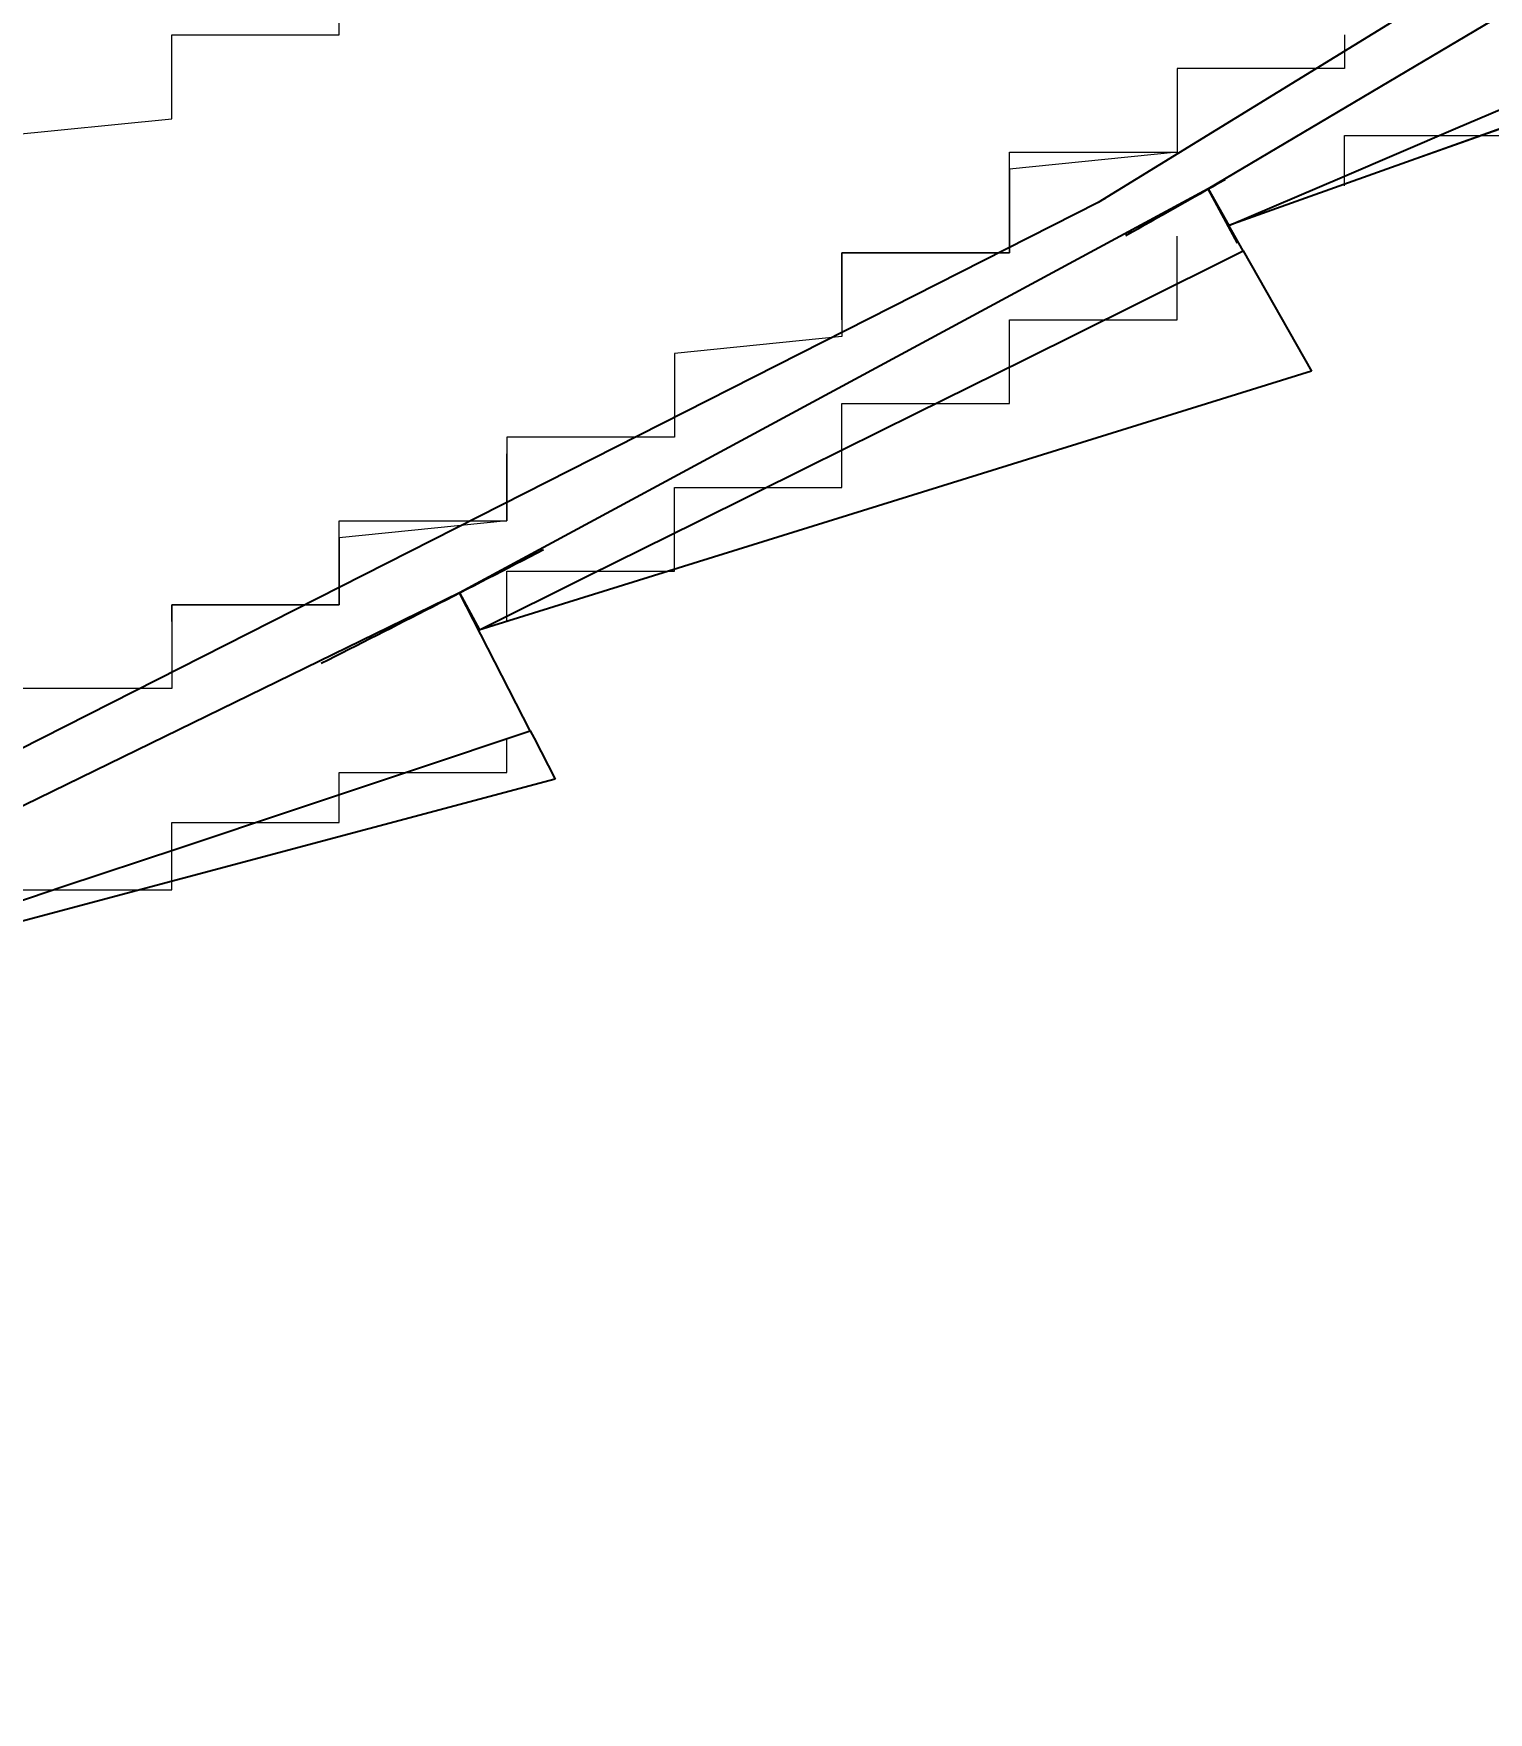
# Model space of a CAD drawing. Header units: millimetres. Extents: x -174040 to 151923, y -227569 to 142020.
# Drawn here: x -114661 to -113793, y -1442 to -440 of the extents above; entities that cross this region are included whole.
import ezdxf

# ---------------------------------------------------------------- set-up
doc = ezdxf.new("R2010")
doc.units = ezdxf.units.MM
doc.header["$LTSCALE"] = 5
doc.linetypes.add('E-RG-1F$0$$0$DOTE', pattern=[2.42, 2, -0.2, 0.02, -0.2])
for name, color, linetype in [('00外装饰面', 21, 'Continuous'), ('A—楼梯、电梯、栏杆', 50, 'Continuous'), ('A—轴线、尺寸', 1, 'Continuous'), ('E1-RI-3F$0$J-DOTE轴线', 1, 'Continuous'), ('轴线100', 1, 'Continuous')]:
    doc.layers.add(name, color=color, linetype=linetype)
for name, color, linetype, lineweight in [('E1-RI-3F$0$A-GENM', 6, 'Continuous', 9), ('E1-RI-3F$0$A-GLAZ', 6, 'Continuous', 5), ('E1-RI-3F$0$A-GLAZ-CWMG', 3, 'Continuous', 5)]:
    doc.layers.add(name, color=color, linetype=linetype, lineweight=lineweight)
doc.styles.add('ARIAL', font='arial.ttf')
doc.dimstyles.new('200', dxfattribs={"dimscale": 200, "dimtxt": 2.5, "dimasz": 2, "dimexe": 1, "dimexo": 1, "dimgap": 0.8, "dimtad": 1, "dimdec": 0, "dimdsep": 46, "dimtxsty": 'ARIAL', "dimblk1": 'ARCHTICK', "dimblk2": 'ARCHTICK', "dimsah": 1, "dimcen": -0.9, "dimdle": 1, "dimclrd": 256, "dimclre": 256, "dimclrt": 40, "dimaunit": 1, "dimadec": 0, "dimazin": 0, "dimtfac": 0.35, "dimtdec": 0, "dimtix": 1, "dimtmove": 2, "dimatfit": 3, "dimldrblk": 'ARCHTICK', "dimfxl": 0, "dimtvp": 0.8, "dimtolj": 1, "dimtzin": 0, "dimarcsym": 0})

# ---------------------------------------------------------------- blocks, each defined once
blk = doc.blocks.new('_ArchTick')
at = {"color": 0, "linetype": 'ByBlock', "const_width": 0.15}
blk.add_lwpolyline([(-0.5, -0.5), (0.5, 0.5)], dxfattribs=at)
blk = doc.blocks.new('*D205')
at = {"layer": 'A—轴线、尺寸', "linetype": 'ByBlock', "lineweight": -2}
for p, q in [((-113662.2, 3512.5), (-111806.5, -5253.4)), ((-120663.7, 2786.6), (-118654.8, -6703.1)), ((-111652.3, -5016.3), (-116518.8, -6046.5)), ((-118891.9, -6548.8), (-118287, -6420.8))]:
    blk.add_line(p, q, dxfattribs=at)
at = {"layer": 'Defpoints', "color": 0, "linetype": 'ByBlock'}
for p in [(-113703.6, 3708.2), (-120705.1, 2982.3), (-111848, -5057.7)]:
    blk.add_point(p, dxfattribs=at)
at = {"layer": 'A—轴线、尺寸', "linetype": 'ByBlock', "lineweight": -2, "xscale": 400, "yscale": 400, "zscale": 400}
for p, rotation in [((-111848, -5057.7), 11.95264845949663), ((-118696.2, -6507.4), 191.9526484594966)]:
    blk.add_blockref('_ArchTick', p, dxfattribs=dict(at, rotation=rotation))
at = {"layer": 'A—轴线、尺寸', "color": 40, "linetype": 'ByBlock', "insert": (-117456, -5983), "char_height": 500, "attachment_point": 5, "rotation": 11.9526, "style": 'ARIAL'}
blk.add_mtext('\\A1;7000', dxfattribs=at)
blk = doc.blocks.new('*D250')
at = {"layer": 'A—轴线、尺寸', "linetype": 'ByBlock', "lineweight": -2}
for p, q in [((-113765.8, 4001.7), (-111599.4, -6231.7)), ((-141374.1, -779.9), (-138992.4, -12030.6)), ((-139229.5, -11876.3), (-111445.2, -5994.6))]:
    blk.add_line(p, q, dxfattribs=at)
at = {"layer": 'Defpoints', "color": 0, "linetype": 'ByBlock'}
for p in [(-113807.2, 4197.4), (-141415.5, -584.2), (-111640.9, -6036)]:
    blk.add_point(p, dxfattribs=at)
at = {"layer": 'A—轴线、尺寸', "linetype": 'ByBlock', "lineweight": -2, "xscale": 400, "yscale": 400, "zscale": 400}
for p, rotation in [((-111640.9, -6036), 11.95264845949663), ((-139033.8, -11834.9), 191.9526484594966)]:
    blk.add_blockref('_ArchTick', p, dxfattribs=dict(at, rotation=rotation))
at = {"layer": 'A—轴线、尺寸', "color": 40, "linetype": 'ByBlock', "insert": (-125423.3, -8529.2), "char_height": 500, "attachment_point": 5, "rotation": 11.9526, "style": 'ARIAL'}
blk.add_mtext('\\A1;28000', dxfattribs=at)
blk = doc.blocks.new('A$C1C9D1350')
at = {"layer": '轴线100', "linetype": 'E-RG-1F$0$$0$DOTE'}
blk.add_arc((-185606.9, -484410.1), 487500, 90.131059, 98.027565, dxfattribs=at)

msp = doc.modelspace()

# ---------------------------------------------------------------- linework, layer by layer
at = {"layer": '00外装饰面', "linetype": 'ByBlock', "ltscale": 5}
msp.add_lwpolyline([(-134258.8, -2040.1), (-134130.3, -2646.9, -0.034352), (-67514.1, 2263.8), (-67252.4, 5211.2)], format="xyb", dxfattribs=at)
at = {"layer": 'A—楼梯、电梯、栏杆'}
for p, q in [((-113523.5, -274.2), (-113960.1, -533.2)), ((-113457.5, -380.4), (-113947.8, -555)), ((-113459.8, -381.7), (-113839, -516.3)), ((-113807.1, -406.9), (-114025.7, -541.2)), ((-113812.6, -497.2), (-113745, -468.3)), ((-113880.2, -526.1), (-113812.6, -497.2)), ((-113947.8, -555), (-113880.2, -526.1)), ((-113960.1, -533.2), (-114406.9, -774.2)), ((-113960.1, -533.2), (-114406.9, -774.2)), ((-113960.1, -533.2), (-113947.8, -555)), ((-113939.2, -570.2), (-113960.1, -533.2)), ((-113942.7, -565.5), (-113960.1, -533.2)), ((-114025.7, -541.2, 0), (-114922.3, -996, 0)), ((-113939.2, -570.2), (-113898.5, -642)), ((-113898.5, -642), (-114395.5, -796.4)), ((-114406.9, -774.2), (-114863.3, -996.6)), ((-114364.7, -856.5), (-114406.9, -774.2)), ((-114406.9, -774.2), (-114395.5, -796.4)), ((-114406.9, -774.2), (-114395.1, -796.2)), ((-114434.4, -879.8), (-114364.7, -856.5)), ((-114364.7, -856.5), (-114362.4, -861)), ((-114362.4, -861), (-114349.9, -885.4)), ((-114504.2, -903), (-114434.4, -879.8)), ((-114349.9, -885.4), (-114852.8, -1019.3)), ((-114573.9, -926.3), (-114504.2, -903)), ((-114643.6, -949.5), (-114573.9, -926.3)), ((-114713.3, -972.8), (-114643.6, -949.5))]:
    msp.add_line(p, q, dxfattribs=at)
msp.add_lwpolyline([(-114395.5, -796.4), (-114330.3, -764.1), (-114265.1, -731.8), (-114199.9, -699.5), (-114134.8, -667.2), (-114069.6, -634.9), (-114004.4, -602.5), (-113939.2, -570.2)], dxfattribs=at)
for start, end in [(299.24901, 299.56318), (296.73387, 297.4226)]:
    msp.add_arc((-120064.7, 10252.4), 12393.4, start, end, dxfattribs=at)
at = {"layer": 'E1-RI-3F$0$A-GENM'}
msp.add_line((-114378.7, -761.3), (-114378.7, -761.3), dxfattribs=at)
msp.add_line((-114378.7, -761.3), (-114378.7, -761.3), dxfattribs=at)
msp.add_line((-114378.7, -761.3), (-114378.7, -761.3), dxfattribs=at)
at = {"layer": 'E1-RI-3F$0$A-GLAZ', "color": 8}
for p, q in [((-114478.7, -441.3), (-114478.7, -431.3)), ((-114578.7, -451.3), (-114578.7, -441.3)), ((-114578.7, -441.3), (-114478.7, -441.3)), ((-113878.7, -441.3), (-113878.7, -441.3)), ((-113878.7, -441.3), (-113878.7, -451.3)), ((-114578.7, -461.3), (-114578.7, -451.3)), ((-114578.7, -451.3), (-114578.7, -451.3)), ((-113878.7, -451.3), (-113878.7, -461.3)), ((-114578.7, -471.3), (-114578.7, -461.3)), ((-114578.7, -461.3), (-114578.7, -461.3)), ((-113878.7, -461.3), (-113978.7, -461.3)), ((-113978.7, -461.3), (-113978.7, -471.3)), ((-114578.7, -481.3), (-114578.7, -471.3)), ((-114578.7, -471.3), (-114578.7, -471.3)), ((-113978.7, -471.3), (-113978.7, -471.3)), ((-113978.7, -471.3), (-113978.7, -481.3)), ((-114578.7, -491.3), (-114578.7, -481.3)), ((-113978.7, -481.3), (-113978.7, -481.3)), ((-113978.7, -481.3), (-113978.7, -491.3)), ((-114678.7, -501.3), (-114578.7, -491.3)), ((-114578.7, -491.3), (-114578.7, -491.3)), ((-113978.7, -491.3), (-113978.7, -491.3)), ((-113978.7, -491.3), (-113978.7, -501.3)), ((-113978.7, -501.3), (-113978.7, -511.3)), ((-113878.7, -511.3), (-113878.7, -501.3)), ((-113878.7, -501.3), (-113878.7, -501.3)), ((-113878.7, -501.3), (-113778.7, -501.3)), ((-113978.7, -511.3), (-114078.7, -521.3)), ((-114078.7, -521.3), (-114078.7, -511.3)), ((-114078.7, -511.3), (-113978.7, -511.3)), ((-113978.7, -511.3), (-113978.7, -511.3)), ((-113978.7, -511.3), (-113978.7, -511.3)), ((-113978.7, -511.3), (-113978.7, -511.3)), ((-113978.7, -511.3), (-113978.7, -511.3)), ((-113978.7, -511.3), (-113978.7, -511.3)), ((-113978.7, -511.3), (-113978.7, -511.3)), ((-113978.7, -511.3), (-113978.7, -511.3)), ((-113978.7, -511.3), (-113978.7, -511.3)), ((-113978.7, -511.3), (-113978.7, -511.3)), ((-113978.7, -511.3), (-113978.7, -511.3)), ((-113978.7, -511.3), (-113978.7, -511.3)), ((-113978.7, -511.3), (-113978.7, -511.3)), ((-113978.7, -511.3), (-113978.7, -511.3)), ((-113878.7, -521.3), (-113878.7, -511.3)), ((-113878.7, -511.3), (-113878.7, -511.3)), ((-113878.7, -511.3), (-113878.7, -511.3)), ((-113878.7, -511.3), (-113878.7, -511.3)), ((-113878.7, -511.3), (-113878.7, -511.3)), ((-113878.7, -511.3), (-113878.7, -511.3)), ((-113878.7, -511.3), (-113878.7, -511.3)), ((-113878.7, -511.3), (-113878.7, -511.3)), ((-113878.7, -511.3), (-113878.7, -511.3)), ((-113878.7, -511.3), (-113878.7, -511.3)), ((-113878.7, -511.3), (-113878.7, -511.3)), ((-114078.7, -521.3), (-114078.7, -521.3)), ((-114078.7, -521.3), (-114078.7, -531.3)), ((-114078.7, -531.3), (-114078.7, -521.3)), ((-114078.7, -521.3), (-114078.7, -521.3)), ((-114078.7, -521.3), (-114078.7, -521.3)), ((-114078.7, -521.3), (-114078.7, -521.3)), ((-114078.7, -521.3), (-114078.7, -521.3)), ((-114078.7, -521.3), (-114078.7, -521.3)), ((-114078.7, -521.3), (-114078.7, -521.3)), ((-114078.7, -521.3), (-114078.7, -521.3)), ((-114078.7, -521.3), (-114078.7, -521.3)), ((-114078.7, -521.3), (-114078.7, -521.3)), ((-114078.7, -521.3), (-114078.7, -521.3)), ((-114078.7, -521.3), (-114078.7, -521.3)), ((-114078.7, -521.3), (-114078.7, -521.3)), ((-114078.7, -521.3), (-114078.7, -521.3)), ((-114078.7, -521.3), (-114078.7, -521.3)), ((-113878.7, -531.3), (-113878.7, -521.3)), ((-113878.7, -521.3), (-113878.7, -521.3)), ((-113878.7, -521.3), (-113878.7, -521.3)), ((-113878.7, -521.3), (-113878.7, -521.3)), ((-113878.7, -521.3), (-113878.7, -521.3)), ((-113878.7, -521.3), (-113878.7, -521.3)), ((-113878.7, -521.3), (-113878.7, -521.3)), ((-113878.7, -521.3), (-113878.7, -521.3)), ((-113878.7, -521.3), (-113878.7, -521.3)), ((-113878.7, -521.3), (-113878.7, -521.3)), ((-113878.7, -521.3), (-113878.7, -521.3)), ((-114078.7, -531.3), (-114078.7, -531.3)), ((-114078.7, -531.3), (-114078.7, -541.3)), ((-114078.7, -541.3), (-114078.7, -531.3)), ((-114078.7, -531.3), (-114078.7, -531.3)), ((-114078.7, -531.3), (-114078.7, -531.3)), ((-114078.7, -531.3), (-114078.7, -531.3)), ((-114078.7, -531.3), (-114078.7, -531.3)), ((-114078.7, -531.3), (-114078.7, -531.3)), ((-114078.7, -531.3), (-114078.7, -531.3)), ((-114078.7, -531.3), (-114078.7, -531.3)), ((-114078.7, -531.3), (-114078.7, -531.3)), ((-114078.7, -531.3), (-114078.7, -531.3)), ((-114078.7, -531.3), (-114078.7, -531.3)), ((-114078.7, -531.3), (-114078.7, -531.3)), ((-114078.7, -531.3), (-114078.7, -531.3)), ((-114078.7, -531.3), (-114078.7, -531.3)), ((-114078.7, -531.3), (-114078.7, -531.3)), ((-114078.7, -541.3), (-114078.7, -541.3)), ((-114078.7, -541.3), (-114078.7, -551.3)), ((-114078.7, -551.3), (-114078.7, -541.3)), ((-114078.7, -541.3), (-114078.7, -541.3)), ((-114078.7, -541.3), (-114078.7, -541.3)), ((-114078.7, -541.3), (-114078.7, -541.3)), ((-114078.7, -541.3), (-114078.7, -541.3)), ((-114078.7, -541.3), (-114078.7, -541.3)), ((-114078.7, -541.3), (-114078.7, -541.3)), ((-114078.7, -541.3), (-114078.7, -541.3)), ((-114078.7, -541.3), (-114078.7, -541.3)), ((-114078.7, -541.3), (-114078.7, -541.3)), ((-114078.7, -541.3), (-114078.7, -541.3)), ((-114078.7, -541.3), (-114078.7, -541.3)), ((-114078.7, -541.3), (-114078.7, -541.3)), ((-114078.7, -541.3), (-114078.7, -541.3)), ((-114078.7, -541.3), (-114078.7, -541.3)), ((-114078.7, -551.3), (-114078.7, -561.3)), ((-114078.7, -561.3), (-114078.7, -551.3)), ((-114078.7, -551.3), (-114078.7, -551.3)), ((-114078.7, -551.3), (-114078.7, -551.3)), ((-114078.7, -551.3), (-114078.7, -551.3)), ((-114078.7, -551.3), (-114078.7, -551.3)), ((-114078.7, -551.3), (-114078.7, -551.3)), ((-114078.7, -551.3), (-114078.7, -551.3)), ((-114078.7, -551.3), (-114078.7, -551.3)), ((-114078.7, -551.3), (-114078.7, -551.3)), ((-114078.7, -551.3), (-114078.7, -551.3)), ((-114078.7, -551.3), (-114078.7, -551.3)), ((-114078.7, -551.3), (-114078.7, -551.3)), ((-114078.7, -551.3), (-114078.7, -551.3)), ((-114078.7, -551.3), (-114078.7, -551.3)), ((-114078.7, -551.3), (-114078.7, -551.3)), ((-114078.7, -551.3), (-114078.7, -551.3)), ((-114078.7, -561.3), (-114078.7, -561.3)), ((-114078.7, -561.3), (-114078.7, -571.3)), ((-114078.7, -571.3), (-114078.7, -561.3)), ((-114078.7, -561.3), (-114078.7, -561.3)), ((-114078.7, -561.3), (-114078.7, -561.3)), ((-114078.7, -561.3), (-114078.7, -561.3)), ((-114078.7, -561.3), (-114078.7, -561.3)), ((-114078.7, -561.3), (-114078.7, -561.3)), ((-114078.7, -561.3), (-114078.7, -561.3)), ((-114078.7, -561.3), (-114078.7, -561.3)), ((-114078.7, -561.3), (-114078.7, -561.3)), ((-114078.7, -561.3), (-114078.7, -561.3)), ((-114078.7, -561.3), (-114078.7, -561.3)), ((-114078.7, -561.3), (-114078.7, -561.3)), ((-114078.7, -561.3), (-114078.7, -561.3)), ((-114078.7, -561.3), (-114078.7, -561.3)), ((-114078.7, -561.3), (-114078.7, -561.3)), ((-113978.7, -571.3), (-113978.7, -561.3)), ((-114078.7, -571.3), (-114178.7, -571.3)), ((-114178.7, -571.3), (-114178.7, -581.3)), ((-114178.7, -581.3), (-114178.7, -571.3)), ((-114178.7, -571.3), (-114178.7, -571.3)), ((-114178.7, -571.3), (-114178.7, -571.3)), ((-114178.7, -571.3), (-114178.7, -571.3)), ((-114178.7, -571.3), (-114178.7, -571.3)), ((-114178.7, -571.3), (-114178.7, -571.3)), ((-114178.7, -571.3), (-114178.7, -571.3)), ((-114178.7, -571.3), (-114078.7, -571.3)), ((-114078.7, -571.3), (-114078.7, -571.3)), ((-114078.7, -571.3), (-114078.7, -571.3)), ((-114078.7, -571.3), (-114078.7, -571.3)), ((-114078.7, -571.3), (-114078.7, -571.3)), ((-114078.7, -571.3), (-114078.7, -571.3)), ((-114078.7, -571.3), (-114078.7, -571.3)), ((-114078.7, -571.3), (-114078.7, -571.3)), ((-114078.7, -571.3), (-114078.7, -571.3)), ((-113978.7, -581.3), (-113978.7, -571.3)), ((-113978.7, -571.3), (-113978.7, -571.3)), ((-113978.7, -571.3), (-113978.7, -571.3)), ((-113978.7, -571.3), (-113978.7, -571.3)), ((-113978.7, -571.3), (-113978.7, -571.3)), ((-113978.7, -571.3), (-113978.7, -571.3)), ((-113978.7, -571.3), (-113978.7, -571.3)), ((-113978.7, -571.3), (-113978.7, -571.3)), ((-114178.7, -581.3), (-114178.7, -581.3)), ((-114178.7, -581.3), (-114178.7, -591.3)), ((-114178.7, -591.3), (-114178.7, -581.3)), ((-114178.7, -581.3), (-114178.7, -581.3)), ((-114178.7, -581.3), (-114178.7, -581.3)), ((-114178.7, -581.3), (-114178.7, -581.3)), ((-114178.7, -581.3), (-114178.7, -581.3)), ((-114178.7, -581.3), (-114178.7, -581.3)), ((-114178.7, -581.3), (-114178.7, -581.3)), ((-114178.7, -581.3), (-114178.7, -581.3)), ((-114178.7, -581.3), (-114178.7, -581.3)), ((-114178.7, -581.3), (-114178.7, -581.3)), ((-114178.7, -581.3), (-114178.7, -581.3)), ((-114178.7, -581.3), (-114178.7, -581.3)), ((-114178.7, -581.3), (-114178.7, -581.3)), ((-114178.7, -581.3), (-114178.7, -581.3)), ((-114178.7, -581.3), (-114178.7, -581.3)), ((-113978.7, -591.3), (-113978.7, -581.3)), ((-113978.7, -581.3), (-113978.7, -581.3)), ((-113978.7, -581.3), (-113978.7, -581.3)), ((-113978.7, -581.3), (-113978.7, -581.3)), ((-113978.7, -581.3), (-113978.7, -581.3)), ((-113978.7, -581.3), (-113978.7, -581.3)), ((-113978.7, -581.3), (-113978.7, -581.3)), ((-113978.7, -581.3), (-113978.7, -581.3)), ((-113978.7, -581.3), (-113978.7, -581.3)), ((-114178.7, -591.3), (-114178.7, -591.3)), ((-114178.7, -591.3), (-114178.7, -601.3)), ((-114178.7, -601.3), (-114178.7, -591.3)), ((-114178.7, -591.3), (-114178.7, -591.3)), ((-114178.7, -591.3), (-114178.7, -591.3)), ((-114178.7, -591.3), (-114178.7, -591.3)), ((-114178.7, -591.3), (-114178.7, -591.3)), ((-114178.7, -591.3), (-114178.7, -591.3)), ((-114178.7, -591.3), (-114178.7, -591.3)), ((-114178.7, -591.3), (-114178.7, -591.3)), ((-114178.7, -591.3), (-114178.7, -591.3)), ((-114178.7, -591.3), (-114178.7, -591.3)), ((-114178.7, -591.3), (-114178.7, -591.3)), ((-114178.7, -591.3), (-114178.7, -591.3)), ((-114178.7, -591.3), (-114178.7, -591.3)), ((-114178.7, -591.3), (-114178.7, -591.3)), ((-114178.7, -591.3), (-114178.7, -591.3)), ((-114178.7, -591.3), (-114178.7, -591.3)), ((-113978.7, -601.3), (-113978.7, -591.3)), ((-113978.7, -591.3), (-113978.7, -591.3)), ((-113978.7, -591.3), (-113978.7, -591.3)), ((-113978.7, -591.3), (-113978.7, -591.3)), ((-113978.7, -591.3), (-113978.7, -591.3)), ((-113978.7, -591.3), (-113978.7, -591.3)), ((-113978.7, -591.3), (-113978.7, -591.3)), ((-113978.7, -591.3), (-113978.7, -591.3)), ((-114178.7, -601.3), (-114178.7, -601.3)), ((-114178.7, -601.3), (-114178.7, -611.3)), ((-114178.7, -611.3), (-114178.7, -601.3)), ((-114178.7, -601.3), (-114178.7, -601.3)), ((-114178.7, -601.3), (-114178.7, -601.3)), ((-114178.7, -601.3), (-114178.7, -601.3)), ((-114178.7, -601.3), (-114178.7, -601.3)), ((-114178.7, -601.3), (-114178.7, -601.3)), ((-114178.7, -601.3), (-114178.7, -601.3)), ((-114178.7, -601.3), (-114178.7, -601.3)), ((-114178.7, -601.3), (-114178.7, -601.3)), ((-114178.7, -601.3), (-114178.7, -601.3)), ((-114178.7, -601.3), (-114178.7, -601.3)), ((-114178.7, -601.3), (-114178.7, -601.3)), ((-114178.7, -601.3), (-114178.7, -601.3)), ((-114178.7, -601.3), (-114178.7, -601.3)), ((-114178.7, -601.3), (-114178.7, -601.3)), ((-114178.7, -601.3), (-114178.7, -601.3)), ((-113978.7, -611.3), (-113978.7, -601.3)), ((-113978.7, -601.3), (-113978.7, -601.3)), ((-113978.7, -601.3), (-113978.7, -601.3)), ((-113978.7, -601.3), (-113978.7, -601.3)), ((-113978.7, -601.3), (-113978.7, -601.3)), ((-113978.7, -601.3), (-113978.7, -601.3)), ((-113978.7, -601.3), (-113978.7, -601.3)), ((-113978.7, -601.3), (-113978.7, -601.3)), ((-114178.7, -611.3), (-114178.7, -611.3)), ((-114178.7, -611.3), (-114178.7, -621.3)), ((-114178.7, -611.3), (-114178.7, -611.3)), ((-114178.7, -611.3), (-114178.7, -611.3)), ((-114178.7, -611.3), (-114178.7, -611.3)), ((-114178.7, -611.3), (-114178.7, -611.3)), ((-114178.7, -611.3), (-114178.7, -611.3)), ((-114178.7, -611.3), (-114178.7, -611.3)), ((-114078.7, -621.3), (-114078.7, -611.3)), ((-114078.7, -611.3), (-114078.7, -611.3)), ((-114078.7, -611.3), (-114078.7, -611.3)), ((-114078.7, -611.3), (-114078.7, -611.3)), ((-114078.7, -611.3), (-114078.7, -611.3)), ((-114078.7, -611.3), (-114078.7, -611.3)), ((-114078.7, -611.3), (-113978.7, -611.3)), ((-113978.7, -611.3), (-113978.7, -611.3)), ((-113978.7, -611.3), (-113978.7, -611.3)), ((-114178.7, -621.3), (-114278.7, -631.3)), ((-114078.7, -631.3), (-114078.7, -621.3)), ((-114078.7, -621.3), (-114078.7, -621.3)), ((-114078.7, -621.3), (-114078.7, -621.3)), ((-114078.7, -621.3), (-114078.7, -621.3)), ((-114078.7, -621.3), (-114078.7, -621.3)), ((-114078.7, -621.3), (-114078.7, -621.3)), ((-114078.7, -621.3), (-114078.7, -621.3)), ((-114078.7, -621.3), (-114078.7, -621.3)), ((-114278.7, -631.3), (-114278.7, -631.3)), ((-114278.7, -631.3), (-114278.7, -641.3)), ((-114078.7, -641.3), (-114078.7, -631.3)), ((-114078.7, -631.3), (-114078.7, -631.3)), ((-114078.7, -631.3), (-114078.7, -631.3)), ((-114078.7, -631.3), (-114078.7, -631.3)), ((-114078.7, -631.3), (-114078.7, -631.3)), ((-114078.7, -631.3), (-114078.7, -631.3)), ((-114078.7, -631.3), (-114078.7, -631.3)), ((-114078.7, -631.3), (-114078.7, -631.3)), ((-114278.7, -641.3), (-114278.7, -641.3)), ((-114278.7, -641.3), (-114278.7, -651.3)), ((-114078.7, -651.3), (-114078.7, -641.3)), ((-114078.7, -641.3), (-114078.7, -641.3)), ((-114078.7, -641.3), (-114078.7, -641.3)), ((-114078.7, -641.3), (-114078.7, -641.3)), ((-114078.7, -641.3), (-114078.7, -641.3)), ((-114078.7, -641.3), (-114078.7, -641.3)), ((-114078.7, -641.3), (-114078.7, -641.3)), ((-114078.7, -641.3), (-114078.7, -641.3)), ((-114078.7, -641.3), (-114078.7, -641.3)), ((-114278.7, -651.3), (-114278.7, -651.3)), ((-114278.7, -651.3), (-114278.7, -661.3)), ((-114078.7, -661.3), (-114078.7, -651.3)), ((-114078.7, -651.3), (-114078.7, -651.3)), ((-114078.7, -651.3), (-114078.7, -651.3)), ((-114078.7, -651.3), (-114078.7, -651.3)), ((-114078.7, -651.3), (-114078.7, -651.3)), ((-114078.7, -651.3), (-114078.7, -651.3)), ((-114078.7, -651.3), (-114078.7, -651.3)), ((-114078.7, -651.3), (-114078.7, -651.3)), ((-114278.7, -661.3), (-114278.7, -661.3)), ((-114278.7, -661.3), (-114278.7, -671.3)), ((-114178.7, -671.3), (-114178.7, -661.3)), ((-114178.7, -661.3), (-114178.7, -661.3)), ((-114178.7, -661.3), (-114178.7, -661.3)), ((-114178.7, -661.3), (-114178.7, -661.3)), ((-114178.7, -661.3), (-114178.7, -661.3)), ((-114178.7, -661.3), (-114078.7, -661.3)), ((-114078.7, -661.3), (-114078.7, -661.3)), ((-114078.7, -661.3), (-114078.7, -661.3)), ((-114278.7, -671.3), (-114278.7, -671.3)), ((-114278.7, -671.3), (-114278.7, -681.3)), ((-114178.7, -681.3), (-114178.7, -671.3)), ((-114178.7, -671.3), (-114178.7, -671.3)), ((-114178.7, -671.3), (-114178.7, -671.3)), ((-114178.7, -671.3), (-114178.7, -671.3)), ((-114178.7, -671.3), (-114178.7, -671.3)), ((-114178.7, -671.3), (-114178.7, -671.3)), ((-114178.7, -671.3), (-114178.7, -671.3)), ((-114178.7, -671.3), (-114178.7, -671.3)), ((-114278.7, -681.3), (-114378.7, -681.3)), ((-114378.7, -681.3), (-114378.7, -691.3)), ((-114178.7, -691.3), (-114178.7, -681.3)), ((-114178.7, -681.3), (-114178.7, -681.3)), ((-114178.7, -681.3), (-114178.7, -681.3)), ((-114178.7, -681.3), (-114178.7, -681.3)), ((-114178.7, -681.3), (-114178.7, -681.3)), ((-114178.7, -681.3), (-114178.7, -681.3)), ((-114178.7, -681.3), (-114178.7, -681.3)), ((-114178.7, -681.3), (-114178.7, -681.3)), ((-114178.7, -681.3), (-114178.7, -681.3)), ((-114378.7, -691.3), (-114378.7, -691.3)), ((-114378.7, -691.3), (-114378.7, -701.3)), ((-114378.7, -701.3), (-114378.7, -691.3)), ((-114378.7, -691.3), (-114378.7, -691.3)), ((-114178.7, -701.3), (-114178.7, -691.3)), ((-114178.7, -691.3), (-114178.7, -691.3)), ((-114178.7, -691.3), (-114178.7, -691.3)), ((-114178.7, -691.3), (-114178.7, -691.3)), ((-114178.7, -691.3), (-114178.7, -691.3)), ((-114178.7, -691.3), (-114178.7, -691.3)), ((-114178.7, -691.3), (-114178.7, -691.3)), ((-114178.7, -691.3), (-114178.7, -691.3)), ((-114378.7, -701.3), (-114378.7, -701.3)), ((-114378.7, -701.3), (-114378.7, -711.3)), ((-114378.7, -711.3), (-114378.7, -701.3)), ((-114378.7, -701.3), (-114378.7, -701.3)), ((-114378.7, -701.3), (-114378.7, -701.3)), ((-114378.7, -701.3), (-114378.7, -701.3)), ((-114378.7, -701.3), (-114378.7, -701.3)), ((-114378.7, -701.3), (-114378.7, -701.3)), ((-114378.7, -701.3), (-114378.7, -701.3)), ((-114378.7, -701.3), (-114378.7, -701.3)), ((-114378.7, -701.3), (-114378.7, -701.3)), ((-114378.7, -701.3), (-114378.7, -701.3)), ((-114378.7, -701.3), (-114378.7, -701.3)), ((-114378.7, -701.3), (-114378.7, -701.3)), ((-114378.7, -701.3), (-114378.7, -701.3)), ((-114378.7, -701.3), (-114378.7, -701.3)), ((-114378.7, -701.3), (-114378.7, -701.3)), ((-114378.7, -701.3), (-114378.7, -701.3)), ((-114378.7, -701.3), (-114378.7, -701.3)), ((-114178.7, -711.3), (-114178.7, -701.3)), ((-114178.7, -701.3), (-114178.7, -701.3)), ((-114178.7, -701.3), (-114178.7, -701.3)), ((-114178.7, -701.3), (-114178.7, -701.3)), ((-114178.7, -701.3), (-114178.7, -701.3)), ((-114178.7, -701.3), (-114178.7, -701.3)), ((-114178.7, -701.3), (-114178.7, -701.3)), ((-114178.7, -701.3), (-114178.7, -701.3)), ((-114378.7, -711.3), (-114378.7, -721.3)), ((-114378.7, -721.3), (-114378.7, -711.3)), ((-114378.7, -711.3), (-114378.7, -711.3)), ((-114378.7, -711.3), (-114378.7, -711.3)), ((-114378.7, -711.3), (-114378.7, -711.3)), ((-114378.7, -711.3), (-114378.7, -711.3)), ((-114378.7, -711.3), (-114378.7, -711.3)), ((-114378.7, -711.3), (-114378.7, -711.3)), ((-114378.7, -711.3), (-114378.7, -711.3)), ((-114378.7, -711.3), (-114378.7, -711.3)), ((-114378.7, -711.3), (-114378.7, -711.3)), ((-114378.7, -711.3), (-114378.7, -711.3)), ((-114378.7, -711.3), (-114378.7, -711.3)), ((-114378.7, -711.3), (-114378.7, -711.3)), ((-114378.7, -711.3), (-114378.7, -711.3)), ((-114378.7, -711.3), (-114378.7, -711.3)), ((-114378.7, -711.3), (-114378.7, -711.3)), ((-114278.7, -721.3), (-114278.7, -711.3)), ((-114278.7, -711.3), (-114278.7, -711.3)), ((-114278.7, -711.3), (-114278.7, -711.3)), ((-114278.7, -711.3), (-114278.7, -711.3)), ((-114278.7, -711.3), (-114278.7, -711.3)), ((-114278.7, -711.3), (-114178.7, -711.3)), ((-114178.7, -711.3), (-114178.7, -711.3)), ((-114178.7, -711.3), (-114178.7, -711.3)), ((-114178.7, -711.3), (-114178.7, -711.3)), ((-114378.7, -721.3), (-114378.7, -721.3)), ((-114378.7, -721.3), (-114378.7, -731.3)), ((-114378.7, -731.3), (-114378.7, -721.3)), ((-114378.7, -721.3), (-114378.7, -721.3)), ((-114378.7, -721.3), (-114378.7, -721.3)), ((-114378.7, -721.3), (-114378.7, -721.3)), ((-114378.7, -721.3), (-114378.7, -721.3)), ((-114378.7, -721.3), (-114378.7, -721.3)), ((-114378.7, -721.3), (-114378.7, -721.3)), ((-114378.7, -721.3), (-114378.7, -721.3)), ((-114378.7, -721.3), (-114378.7, -721.3)), ((-114378.7, -721.3), (-114378.7, -721.3)), ((-114378.7, -721.3), (-114378.7, -721.3)), ((-114378.7, -721.3), (-114378.7, -721.3)), ((-114378.7, -721.3), (-114378.7, -721.3)), ((-114378.7, -721.3), (-114378.7, -721.3)), ((-114378.7, -721.3), (-114378.7, -721.3)), ((-114378.7, -721.3), (-114378.7, -721.3)), ((-114378.7, -721.3), (-114378.7, -721.3)), ((-114278.7, -731.3), (-114278.7, -721.3)), ((-114278.7, -721.3), (-114278.7, -721.3)), ((-114278.7, -721.3), (-114278.7, -721.3)), ((-114278.7, -721.3), (-114278.7, -721.3)), ((-114278.7, -721.3), (-114278.7, -721.3)), ((-114278.7, -721.3), (-114278.7, -721.3)), ((-114278.7, -721.3), (-114278.7, -721.3)), ((-114278.7, -721.3), (-114278.7, -721.3)), ((-114378.7, -731.3), (-114478.7, -741.3)), ((-114478.7, -741.3), (-114478.7, -731.3)), ((-114478.7, -731.3), (-114478.7, -731.3)), ((-114478.7, -731.3), (-114478.7, -731.3)), ((-114478.7, -731.3), (-114478.7, -731.3)), ((-114478.7, -731.3), (-114478.7, -731.3)), ((-114478.7, -731.3), (-114478.7, -731.3)), ((-114478.7, -731.3), (-114478.7, -731.3)), ((-114478.7, -731.3), (-114378.7, -731.3)), ((-114378.7, -731.3), (-114378.7, -731.3)), ((-114378.7, -731.3), (-114378.7, -731.3)), ((-114378.7, -731.3), (-114378.7, -731.3)), ((-114378.7, -731.3), (-114378.7, -731.3)), ((-114378.7, -731.3), (-114378.7, -731.3)), ((-114378.7, -731.3), (-114378.7, -731.3)), ((-114378.7, -731.3), (-114378.7, -731.3)), ((-114378.7, -731.3), (-114378.7, -731.3)), ((-114378.7, -731.3), (-114378.7, -731.3)), ((-114378.7, -731.3), (-114378.7, -731.3)), ((-114278.7, -741.3), (-114278.7, -731.3)), ((-114278.7, -731.3), (-114278.7, -731.3)), ((-114278.7, -731.3), (-114278.7, -731.3)), ((-114278.7, -731.3), (-114278.7, -731.3)), ((-114278.7, -731.3), (-114278.7, -731.3)), ((-114278.7, -731.3), (-114278.7, -731.3)), ((-114278.7, -731.3), (-114278.7, -731.3)), ((-114278.7, -731.3), (-114278.7, -731.3)), ((-114478.7, -741.3), (-114478.7, -741.3)), ((-114478.7, -741.3), (-114478.7, -751.3)), ((-114478.7, -751.3), (-114478.7, -741.3)), ((-114478.7, -741.3), (-114478.7, -741.3)), ((-114478.7, -741.3), (-114478.7, -741.3)), ((-114478.7, -741.3), (-114478.7, -741.3)), ((-114478.7, -741.3), (-114478.7, -741.3)), ((-114478.7, -741.3), (-114478.7, -741.3)), ((-114478.7, -741.3), (-114478.7, -741.3)), ((-114478.7, -741.3), (-114478.7, -741.3)), ((-114478.7, -741.3), (-114478.7, -741.3)), ((-114478.7, -741.3), (-114478.7, -741.3)), ((-114478.7, -741.3), (-114478.7, -741.3)), ((-114478.7, -741.3), (-114478.7, -741.3)), ((-114478.7, -741.3), (-114478.7, -741.3)), ((-114478.7, -741.3), (-114478.7, -741.3)), ((-114478.7, -741.3), (-114478.7, -741.3)), ((-114478.7, -741.3), (-114478.7, -741.3)), ((-114278.7, -751.3), (-114278.7, -741.3)), ((-114278.7, -741.3), (-114278.7, -741.3)), ((-114278.7, -741.3), (-114278.7, -741.3)), ((-114278.7, -741.3), (-114278.7, -741.3)), ((-114278.7, -741.3), (-114278.7, -741.3)), ((-114278.7, -741.3), (-114278.7, -741.3)), ((-114278.7, -741.3), (-114278.7, -741.3)), ((-114278.7, -741.3), (-114278.7, -741.3)), ((-114478.7, -751.3), (-114478.7, -751.3)), ((-114478.7, -751.3), (-114478.7, -761.3)), ((-114478.7, -761.3), (-114478.7, -751.3)), ((-114478.7, -751.3), (-114478.7, -751.3)), ((-114478.7, -751.3), (-114478.7, -751.3)), ((-114478.7, -751.3), (-114478.7, -751.3)), ((-114478.7, -751.3), (-114478.7, -751.3)), ((-114478.7, -751.3), (-114478.7, -751.3)), ((-114478.7, -751.3), (-114478.7, -751.3)), ((-114478.7, -751.3), (-114478.7, -751.3)), ((-114478.7, -751.3), (-114478.7, -751.3)), ((-114478.7, -751.3), (-114478.7, -751.3)), ((-114478.7, -751.3), (-114478.7, -751.3)), ((-114478.7, -751.3), (-114478.7, -751.3)), ((-114478.7, -751.3), (-114478.7, -751.3)), ((-114478.7, -751.3), (-114478.7, -751.3)), ((-114478.7, -751.3), (-114478.7, -751.3)), ((-114478.7, -751.3), (-114478.7, -751.3)), ((-114478.7, -751.3), (-114478.7, -751.3)), ((-114478.7, -761.3), (-114478.7, -761.3)), ((-114478.7, -761.3), (-114478.7, -771.3)), ((-114478.7, -771.3), (-114478.7, -761.3)), ((-114478.7, -761.3), (-114478.7, -761.3)), ((-114478.7, -761.3), (-114478.7, -761.3)), ((-114478.7, -761.3), (-114478.7, -761.3)), ((-114478.7, -761.3), (-114478.7, -761.3)), ((-114478.7, -761.3), (-114478.7, -761.3)), ((-114478.7, -761.3), (-114478.7, -761.3)), ((-114478.7, -761.3), (-114478.7, -761.3)), ((-114478.7, -761.3), (-114478.7, -761.3)), ((-114478.7, -761.3), (-114478.7, -761.3)), ((-114478.7, -761.3), (-114478.7, -761.3)), ((-114478.7, -761.3), (-114478.7, -761.3)), ((-114478.7, -761.3), (-114478.7, -761.3)), ((-114478.7, -761.3), (-114478.7, -761.3)), ((-114478.7, -761.3), (-114478.7, -761.3)), ((-114478.7, -761.3), (-114478.7, -761.3)), ((-114478.7, -761.3), (-114478.7, -761.3)), ((-114378.7, -771.3), (-114378.7, -761.3)), ((-114378.7, -761.3), (-114278.7, -761.3)), ((-114278.7, -761.3), (-114278.7, -751.3)), ((-114278.7, -751.3), (-114278.7, -751.3)), ((-114278.7, -751.3), (-114278.7, -751.3)), ((-114278.7, -751.3), (-114278.7, -751.3)), ((-114278.7, -751.3), (-114278.7, -751.3)), ((-114278.7, -751.3), (-114278.7, -751.3)), ((-114278.7, -751.3), (-114278.7, -751.3)), ((-114278.7, -751.3), (-114278.7, -751.3)), ((-114278.7, -751.3), (-114278.7, -751.3)), ((-114278.7, -761.3), (-114278.7, -761.3)), ((-114278.7, -761.3), (-114278.7, -761.3)), ((-114278.7, -761.3), (-114278.7, -761.3)), ((-114478.7, -771.3), (-114478.7, -771.3)), ((-114478.7, -771.3), (-114478.7, -781.3)), ((-114478.7, -781.3), (-114478.7, -771.3)), ((-114478.7, -771.3), (-114478.7, -771.3)), ((-114478.7, -771.3), (-114478.7, -771.3)), ((-114478.7, -771.3), (-114478.7, -771.3)), ((-114478.7, -771.3), (-114478.7, -771.3)), ((-114478.7, -771.3), (-114478.7, -771.3)), ((-114478.7, -771.3), (-114478.7, -771.3)), ((-114478.7, -771.3), (-114478.7, -771.3)), ((-114478.7, -771.3), (-114478.7, -771.3)), ((-114478.7, -771.3), (-114478.7, -771.3)), ((-114478.7, -771.3), (-114478.7, -771.3)), ((-114478.7, -771.3), (-114478.7, -771.3)), ((-114478.7, -771.3), (-114478.7, -771.3)), ((-114478.7, -771.3), (-114478.7, -771.3)), ((-114478.7, -771.3), (-114478.7, -771.3)), ((-114478.7, -771.3), (-114478.7, -771.3)), ((-114478.7, -771.3), (-114478.7, -771.3)), ((-114378.7, -781.3), (-114378.7, -771.3)), ((-114378.7, -771.3), (-114378.7, -771.3)), ((-114378.7, -771.3), (-114378.7, -771.3)), ((-114378.7, -771.3), (-114378.7, -771.3)), ((-114378.7, -771.3), (-114378.7, -771.3)), ((-114378.7, -771.3), (-114378.7, -771.3)), ((-114378.7, -771.3), (-114378.7, -771.3)), ((-114378.7, -771.3), (-114378.7, -771.3)), ((-114478.7, -781.3), (-114578.7, -781.3)), ((-114578.7, -781.3), (-114578.7, -791.3)), ((-114578.7, -791.3), (-114578.7, -781.3)), ((-114578.7, -781.3), (-114578.7, -781.3)), ((-114578.7, -781.3), (-114578.7, -781.3)), ((-114578.7, -781.3), (-114578.7, -781.3)), ((-114578.7, -781.3), (-114578.7, -781.3)), ((-114578.7, -781.3), (-114478.7, -781.3)), ((-114478.7, -781.3), (-114478.7, -781.3)), ((-114478.7, -781.3), (-114478.7, -781.3)), ((-114478.7, -781.3), (-114478.7, -781.3)), ((-114478.7, -781.3), (-114478.7, -781.3)), ((-114478.7, -781.3), (-114478.7, -781.3)), ((-114478.7, -781.3), (-114478.7, -781.3)), ((-114478.7, -781.3), (-114478.7, -781.3)), ((-114478.7, -781.3), (-114478.7, -781.3)), ((-114478.7, -781.3), (-114478.7, -781.3)), ((-114478.7, -781.3), (-114478.7, -781.3)), ((-114478.7, -781.3), (-114478.7, -781.3)), ((-114378.7, -791.3), (-114378.7, -781.3)), ((-114378.7, -781.3), (-114378.7, -781.3)), ((-114378.7, -781.3), (-114378.7, -781.3)), ((-114378.7, -781.3), (-114378.7, -781.3)), ((-114378.7, -781.3), (-114378.7, -781.3)), ((-114378.7, -781.3), (-114378.7, -781.3)), ((-114378.7, -781.3), (-114378.7, -781.3)), ((-114378.7, -781.3), (-114378.7, -781.3)), ((-114578.7, -791.3), (-114578.7, -791.3)), ((-114578.7, -791.3), (-114578.7, -801.3)), ((-114578.7, -791.3), (-114578.7, -791.3)), ((-114578.7, -791.3), (-114578.7, -791.3)), ((-114578.7, -791.3), (-114578.7, -791.3)), ((-114578.7, -791.3), (-114578.7, -791.3)), ((-114578.7, -791.3), (-114578.7, -791.3)), ((-114578.7, -791.3), (-114578.7, -791.3)), ((-114378.7, -791.3), (-114378.7, -791.3)), ((-114378.7, -791.3), (-114378.7, -791.3)), ((-114378.7, -791.3), (-114378.7, -791.3)), ((-114378.7, -791.3), (-114378.7, -791.3)), ((-114378.7, -791.3), (-114378.7, -791.3)), ((-114378.7, -791.3), (-114378.7, -791.3)), ((-114378.7, -791.3), (-114378.7, -791.3)), ((-114378.7, -791.3), (-114378.7, -791.3)), ((-114578.7, -801.3), (-114578.7, -801.3)), ((-114578.7, -801.3), (-114578.7, -811.3)), ((-114578.7, -811.3), (-114578.7, -811.3)), ((-114578.7, -811.3), (-114578.7, -821.3)), ((-114578.7, -821.3), (-114578.7, -821.3)), ((-114578.7, -821.3), (-114578.7, -831.3)), ((-114578.7, -831.3), (-114678.7, -831.3)), ((-114378.7, -871.3), (-114378.7, -861.3)), ((-114378.7, -861.3), (-114378.7, -861.3)), ((-114378.7, -861.3), (-114378.7, -861.3)), ((-114378.7, -861.3), (-114378.7, -861.3)), ((-114378.7, -861.3), (-114378.7, -861.3)), ((-114378.7, -861.3), (-114378.7, -861.3)), ((-114378.7, -861.3), (-114378.7, -861.3)), ((-114378.7, -861.3), (-114378.7, -861.3)), ((-114378.7, -881.3), (-114378.7, -871.3)), ((-114378.7, -871.3), (-114378.7, -871.3)), ((-114378.7, -871.3), (-114378.7, -871.3)), ((-114378.7, -871.3), (-114378.7, -871.3)), ((-114378.7, -871.3), (-114378.7, -871.3)), ((-114378.7, -871.3), (-114378.7, -871.3)), ((-114378.7, -871.3), (-114378.7, -871.3)), ((-114378.7, -871.3), (-114378.7, -871.3)), ((-114378.7, -871.3), (-114378.7, -871.3)), ((-114378.7, -871.3), (-114378.7, -871.3)), ((-114378.7, -871.3), (-114378.7, -871.3)), ((-114378.7, -871.3), (-114378.7, -871.3)), ((-114378.7, -871.3), (-114378.7, -871.3)), ((-114378.7, -871.3), (-114378.7, -871.3)), ((-114478.7, -891.3), (-114478.7, -881.3)), ((-114478.7, -881.3), (-114478.7, -881.3)), ((-114478.7, -881.3), (-114478.7, -881.3)), ((-114478.7, -881.3), (-114478.7, -881.3)), ((-114478.7, -881.3), (-114478.7, -881.3)), ((-114478.7, -881.3), (-114378.7, -881.3)), ((-114378.7, -881.3), (-114378.7, -881.3)), ((-114378.7, -881.3), (-114378.7, -881.3)), ((-114378.7, -881.3), (-114378.7, -881.3)), ((-114378.7, -881.3), (-114378.7, -881.3)), ((-114378.7, -881.3), (-114378.7, -881.3)), ((-114378.7, -881.3), (-114378.7, -881.3)), ((-114378.7, -881.3), (-114378.7, -881.3)), ((-114378.7, -881.3), (-114378.7, -881.3)), ((-114478.7, -901.3), (-114478.7, -891.3)), ((-114478.7, -891.3), (-114478.7, -891.3)), ((-114478.7, -891.3), (-114478.7, -891.3)), ((-114478.7, -891.3), (-114478.7, -891.3)), ((-114478.7, -891.3), (-114478.7, -891.3)), ((-114478.7, -891.3), (-114478.7, -891.3)), ((-114478.7, -891.3), (-114478.7, -891.3)), ((-114478.7, -891.3), (-114478.7, -891.3)), ((-114478.7, -891.3), (-114478.7, -891.3)), ((-114478.7, -891.3), (-114478.7, -891.3)), ((-114478.7, -891.3), (-114478.7, -891.3)), ((-114478.7, -891.3), (-114478.7, -891.3)), ((-114478.7, -891.3), (-114478.7, -891.3)), ((-114478.7, -891.3), (-114478.7, -891.3)), ((-114478.7, -911.3), (-114478.7, -901.3)), ((-114478.7, -901.3), (-114478.7, -901.3)), ((-114478.7, -901.3), (-114478.7, -901.3)), ((-114478.7, -901.3), (-114478.7, -901.3)), ((-114478.7, -901.3), (-114478.7, -901.3)), ((-114478.7, -901.3), (-114478.7, -901.3)), ((-114478.7, -901.3), (-114478.7, -901.3)), ((-114478.7, -901.3), (-114478.7, -901.3)), ((-114478.7, -901.3), (-114478.7, -901.3)), ((-114478.7, -901.3), (-114478.7, -901.3)), ((-114478.7, -901.3), (-114478.7, -901.3)), ((-114478.7, -901.3), (-114478.7, -901.3)), ((-114478.7, -901.3), (-114478.7, -901.3)), ((-114478.7, -901.3), (-114478.7, -901.3)), ((-114578.7, -921.3), (-114578.7, -911.3)), ((-114578.7, -911.3), (-114578.7, -911.3)), ((-114578.7, -911.3), (-114478.7, -911.3)), ((-114478.7, -911.3), (-114478.7, -911.3)), ((-114478.7, -911.3), (-114478.7, -911.3)), ((-114478.7, -911.3), (-114478.7, -911.3)), ((-114478.7, -911.3), (-114478.7, -911.3)), ((-114478.7, -911.3), (-114478.7, -911.3)), ((-114478.7, -911.3), (-114478.7, -911.3)), ((-114478.7, -911.3), (-114478.7, -911.3)), ((-114478.7, -911.3), (-114478.7, -911.3)), ((-114478.7, -911.3), (-114478.7, -911.3)), ((-114478.7, -911.3), (-114478.7, -911.3)), ((-114478.7, -911.3), (-114478.7, -911.3)), ((-114578.7, -931.3), (-114578.7, -921.3)), ((-114578.7, -921.3), (-114578.7, -921.3)), ((-114578.7, -921.3), (-114578.7, -921.3)), ((-114578.7, -921.3), (-114578.7, -921.3)), ((-114578.7, -921.3), (-114578.7, -921.3)), ((-114578.7, -921.3), (-114578.7, -921.3)), ((-114578.7, -921.3), (-114578.7, -921.3)), ((-114578.7, -921.3), (-114578.7, -921.3)), ((-114578.7, -921.3), (-114578.7, -921.3)), ((-114578.7, -921.3), (-114578.7, -921.3)), ((-114578.7, -921.3), (-114578.7, -921.3)), ((-114578.7, -921.3), (-114578.7, -921.3)), ((-114578.7, -921.3), (-114578.7, -921.3)), ((-114578.7, -921.3), (-114578.7, -921.3)), ((-114578.7, -941.3), (-114578.7, -931.3)), ((-114578.7, -931.3), (-114578.7, -931.3)), ((-114578.7, -931.3), (-114578.7, -931.3)), ((-114578.7, -931.3), (-114578.7, -931.3)), ((-114578.7, -931.3), (-114578.7, -931.3)), ((-114578.7, -931.3), (-114578.7, -931.3)), ((-114578.7, -931.3), (-114578.7, -931.3)), ((-114578.7, -931.3), (-114578.7, -931.3)), ((-114578.7, -931.3), (-114578.7, -931.3)), ((-114578.7, -931.3), (-114578.7, -931.3)), ((-114578.7, -931.3), (-114578.7, -931.3)), ((-114578.7, -931.3), (-114578.7, -931.3)), ((-114578.7, -931.3), (-114578.7, -931.3)), ((-114578.7, -931.3), (-114578.7, -931.3)), ((-114578.7, -951.3), (-114578.7, -941.3)), ((-114578.7, -941.3), (-114578.7, -941.3)), ((-114578.7, -941.3), (-114578.7, -941.3)), ((-114578.7, -941.3), (-114578.7, -941.3)), ((-114578.7, -941.3), (-114578.7, -941.3)), ((-114578.7, -941.3), (-114578.7, -941.3)), ((-114578.7, -941.3), (-114578.7, -941.3)), ((-114578.7, -941.3), (-114578.7, -941.3)), ((-114578.7, -941.3), (-114578.7, -941.3)), ((-114578.7, -941.3), (-114578.7, -941.3)), ((-114578.7, -941.3), (-114578.7, -941.3)), ((-114578.7, -941.3), (-114578.7, -941.3)), ((-114578.7, -941.3), (-114578.7, -941.3)), ((-114578.7, -941.3), (-114578.7, -941.3)), ((-114678.7, -951.3), (-114578.7, -951.3)), ((-114578.7, -951.3), (-114578.7, -951.3))]:
    msp.add_line(p, q, dxfattribs=at)
at = {"layer": 'E1-RI-3F$0$A-GLAZ-CWMG', "color": 8}
msp.add_line((-114021.8, -539.2, 0), (-114025.7, -541.2, 0), dxfattribs=at)
at = {"layer": 'E1-RI-3F$0$J-DOTE轴线'}
msp.add_lwpolyline([(-67538.3, 5387.1), (-67788.8, 2562.3, 0.034032), (-133895, -2310.2), (-134005.9, -1786.2)], format="xyb", dxfattribs=at)

# ---------------------------------------------------------------- block references
at = {"layer": '轴线100'}
msp.add_blockref('A$C1C9D1350', (120517.4, -520.6), dxfattribs=at)

# ---------------------------------------------------------------- dimensions: what is measured, and where the dimension line sits
at = {"layer": 'A—轴线、尺寸', "linetype": 'ByBlock'}
dim = msp.add_linear_dim(base=(-111640.9, -6036), p1=(-141415.5, -584.2), p2=(-113807.2, 4197.4), angle=11.9526, dimstyle='200', dxfattribs=at)
dim.commit()
dim.dimension.update_dxf_attribs({"geometry": '*D250', "text_midpoint": (-125423.3, -8529.2)})
dim = msp.add_linear_dim(base=(-111848, -5057.7), p1=(-120705.1, 2982.3), p2=(-113703.6, 3708.2), angle=11.9526, dimstyle='200', dxfattribs=at)
dim.commit()
dim.dimension.update_dxf_attribs({"geometry": '*D205', "text_midpoint": (-117456, -5983), "dimtype": 160})

doc.saveas('drawing.dxf')
